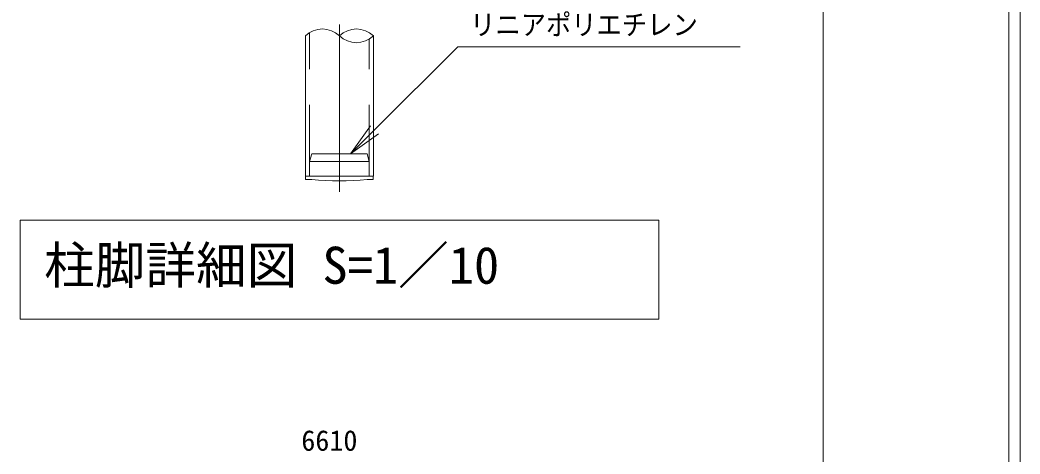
# Model space of a CAD drawing. Units: millimetres at full size, sheet at 1:10; details may follow other scales. Extents: x 5 to 8405, y -5 to 5945.
# Drawn here: x 6626 to 8405, y 2653 to 3426 of the extents above; entities that cross this region are included whole.
import ezdxf
from ezdxf.enums import TextEntityAlignment as Align

# ---------------------------------------------------------------- set-up
doc = ezdxf.new("R2010")
doc.units = ezdxf.units.MM
doc.header["$LTSCALE"] = 10
doc.linetypes.add('USER1', pattern=[19.05, 12.7, -6.35])
doc.linetypes.add('USER2', pattern=[50.8, 31.75, -6.35, 6.35, -6.35])
for name, color, linetype, lineweight in [('DEFPOINTS_3', 7, 'Continuous', 0), ('LY_2', 7, 'Continuous', 0), ('LY_5', 7, 'Continuous', 0), ('LY_6', 7, 'Continuous', 0)]:
    doc.layers.add(name, color=color, linetype=linetype, lineweight=lineweight)
doc.styles.add('ＭＳ ゴシック', font='')
doc.styles.get('ＭＳ ゴシック').set_extended_font_data('MS Gothic')

# ---------------------------------------------------------------- blocks, each defined once
blk = doc.blocks.new('-003-_U3')
at = {"color": 7, "linetype": 'Continuous', "lineweight": 0}
for p, q in [((-1, 0.1667), (0, 0)), ((0, 0), (-1, 0)), ((-1, -0.1667), (0, 0))]:
    blk.add_line(p, q, dxfattribs=at)

msp = doc.modelspace()

# ---------------------------------------------------------------- linework, layer by layer
at = {"layer": 'DEFPOINTS_3'}
msp.add_line((8405, 5.21), (8405, 5945.21), dxfattribs=at)
at = {"layer": 'LY_2'}
msp.add_line((8055, 305.21), (8055, 5645.21), dxfattribs=at)
at = {"layer": 'LY_5'}
for p, q in [((8384.96, -5.21), (8384.96, 5933.2)), ((7133.96, 3147.94), (7133.96, 3397.94)), ((7254.96, 3147.94), (7254.96, 3397.94)), ((7254.96, 3147.94), (7133.96, 3147.94)), ((7134.46, 3147.94), (7134.46, 3141.94)), ((7254.46, 3147.94), (7134.46, 3147.94)), ((7145.21, 3141.94), (7134.46, 3141.94)), ((7254.46, 3141.94), (7243.71, 3141.94)), ((7254.46, 3147.94), (7254.46, 3141.94))]:
    msp.add_line(p, q, dxfattribs=at)
at = {"layer": 'LY_5', "linetype": 'USER2'}
msp.add_line((7194.46, 3417.94), (7194.46, 3119.94), dxfattribs=at)
at = {"layer": 'LY_5', "linetype": 'USER1'}
for p, q in [((7141.56, 3147.94), (7141.56, 3403.8)), ((7247.36, 3147.94), (7247.36, 3392.09)), ((7145.21, 3187.94), (7141.16, 3173.94)), ((7243.71, 3187.94), (7145.21, 3187.94)), ((7243.71, 3187.94), (7247.76, 3173.94)), ((7141.16, 3173.94), (7247.76, 3173.94))]:
    msp.add_line(p, q, dxfattribs=at)
at = {"layer": 'LY_5', "lineweight": 18}
for p, q in [((7762.46, 3069.74), (6626.46, 3069.74)), ((6626.46, 3069.74), (6626.46, 2893.74)), ((7762.46, 2893.74), (7762.46, 3069.74)), ((6626.46, 2893.74), (7762.46, 2893.74))]:
    msp.add_line(p, q, dxfattribs=at)
at = {"layer": 'LY_5'}
for centre, radius, start, end in [((7164.21, 3366.54), 43.6, 46.07099, 133.92901), ((7224.71, 3366.54), 43.6, 46.07099, 133.92901), ((7224.71, 3429.35), 43.6, 226.07099, 313.92901), ((7194.46, 3747.33), 607.39, 265.34909, 274.65091)]:
    msp.add_arc(centre, radius, start, end, dxfattribs=at)
at = {"layer": 'LY_6'}
for p, q in [((7256.88, 3230.37), (7404.96, 3378.44)), ((7404.96, 3378.44), (7424.96, 3378.44)), ((7424.96, 3378.44), (7907.29, 3378.44))]:
    msp.add_line(p, q, dxfattribs=at)

# ---------------------------------------------------------------- block references
at = {"layer": 'LY_6', "xscale": 60, "yscale": 60, "rotation": 225}
msp.add_blockref('-003-_U3', (7214.46, 3187.94), dxfattribs=at)

# ---------------------------------------------------------------- texts
at = {"layer": 'LY_5', "style": 'ＭＳ ゴシック'}
msp.add_text('柱脚詳細図 S=1／10', height=65.98, dxfattribs=at).set_placement((6669.5, 2936.74), align=Align.BOTTOM_LEFT)
at = {"layer": 'LY_6', "style": 'ＭＳ ゴシック', "width": 0.9}
msp.add_text('リニアポリエチレン', height=36.66, dxfattribs=at).set_placement((7426.96, 3388.44), align=Align.BOTTOM_LEFT)
at = {"layer": 'LY_6', "style": 'ＭＳ ゴシック'}
msp.add_text('6610', height=36.66, dxfattribs=at).set_placement((7126.8, 2648.23), align=Align.BOTTOM_LEFT)

doc.saveas('drawing.dxf')
